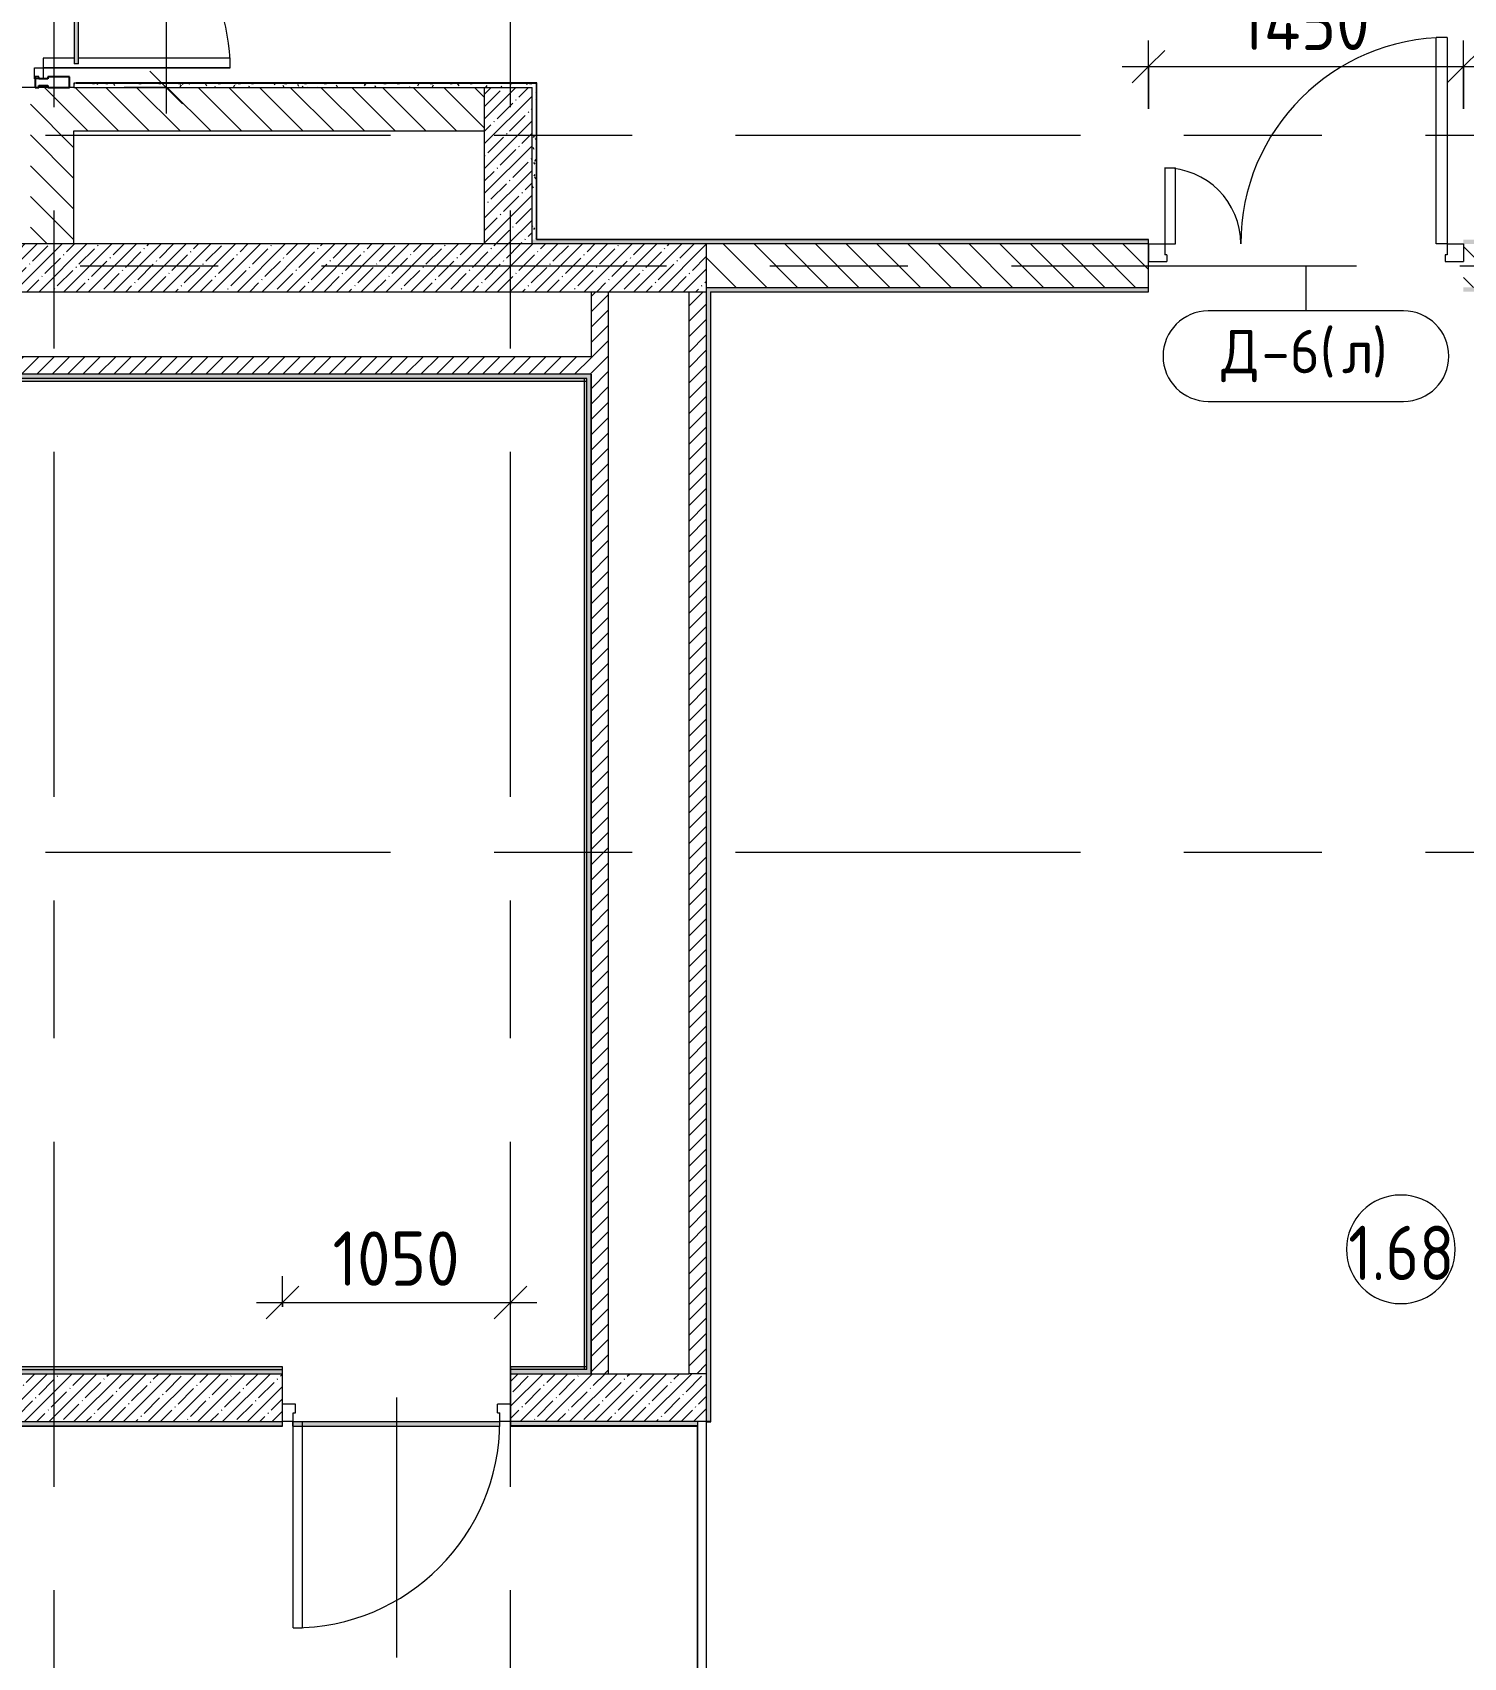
# Model space of a CAD drawing. Header units: millimetres. Extents: x 81459 to 274965, y -8553 to 29000.
# Drawn here: x 98510 to 105095, y 4094 to 11573 of the extents above; entities that cross this region are included whole.
import ezdxf

# ---------------------------------------------------------------- set-up
doc = ezdxf.new("R2010")
doc.units = ezdxf.units.MM
doc.linetypes.add('Осевая', pattern=[3175, 635, -476.25, 1587.5, -476.25])
for name, color, linetype, lineweight in [('A-ANNO-DIMS', 7, 'Continuous', 9), ('A-ANNO-DIMS-100', 7, 'Continuous', 9), ('A-AREA-IDEN', 7, 'Continuous', 9), ('A-DETL-GENF', 7, 'Continuous', 9), ('A-DOOR-IDEN', 7, 'Continuous', 9), ('A-GLAZ-CWMG', 7, 'Continuous', 9), ('A-GLAZ-CWMG-1', 7, 'Continuous', 25), ('A-WALL', 7, 'Continuous', 9), ('I-WALL', 7, 'Continuous', 9), ('Ограждение', 7, 'Continuous', 9), ('Оси-2', 7, 'Осевая', 9), ('Поручни', 7, 'Continuous', 9)]:
    doc.layers.add(name, color=color, linetype=linetype, lineweight=lineweight)
for name, color, linetype, lineweight, true_color in [('A-DOOR-1', 1, 'Continuous', 9, 0xff0000), ('A-DOOR-2', 1, 'Continuous', 13, 0xff0000), ('A-DOOR-FRAM-1', 1, 'Continuous', 13, 0xff0000), ('A-WALL-1', 7, 'Continuous', 9, 0x3c3c3c), ('A-WALL-FNSH-1', 7, 'Continuous', 9, 0x3c3c3c)]:
    doc.layers.add(name, color=color, linetype=linetype, lineweight=lineweight, true_color=true_color)
doc.styles.add('GOST Common', font='GOST_Common.ttf', dxfattribs={"height": 200})
doc.styles.add('GOST Common_1', font='GOST_Common.ttf', dxfattribs={"width": 0.9, "height": 250})
doc.styles.add('ISOCPEUR', font='isocpeur.ttf', dxfattribs={"width": 0.9, "height": 250})
doc.dimstyles.new('ISO-2_5_0_9К_БОЛЬШОЙ', dxfattribs={"dimscale": 304.8, "dimtxt": 248.995294, "dimasz": 0.492126, "dimexe": 0.393701, "dimexo": 0.984252, "dimgap": 0, "dimtad": 1, "dimdec": 0, "dimrnd": 10, "dimzin": 0, "dimdsep": 46, "dimtxsty": 'ISOCPEUR', "dimblk1": 'OBLIQUE', "dimblk2": 'OBLIQUE', "dimsah": 1, "dimcen": 0.09, "dimdle": 0.393701, "dimazin": 0, "dimtfac": 1, "dimtdec": 4, "dimtix": 1, "dimtmove": 0, "dimatfit": 3, "dimfxl": 1, "dimtvp": 1, "dimtolj": 1, "dimtzin": 0, "dimarcsym": 2})
pattern_1 = [(45, (0, 0), (-35.35534, 35.35534), [])]
pattern_2 = [(135, (0, 0), (-70.71068, -70.71068), [])]
pattern_3 = [(45, (0, 0), (-57.024626, 57.024626), []), (45, (57.025, 0), (-57.024626, 57.024626), [100.806, -20.161, 3.353, -16.808])]
pattern_4 = [(0, (0, 0), (121.92, 30.48), [10.058, -81.382, 10.058, -81.382, -487.68]), (0, (0, 0), (121.92, 30.48), [-182.88, 10.058, -172.822, 10.058, -81.382, -213.36]), (0, (0, 0), (121.92, 30.48), [-457.2, 10.058, -50.902, 10.058, -142.342]), (120, (45.72, 15.24), (-87.356454, 90.345817), [10.058, -81.382, 10.058, -81.382, -487.68]), (120, (45.72, 15.24), (-87.356454, 90.345817), [-182.88, 10.058, -172.822, 10.058, -81.382, -213.36]), (120, (45.72, 15.24), (-87.356454, 90.345817), [-457.2, 10.058, -50.902, 10.058, -142.342]), (240, (60.96, 76.2), (-34.563546, -120.825817), [10.058, -81.382, 10.058, -81.382, -487.68]), (240, (60.96, 76.2), (-34.563546, -120.825817), [-182.88, 10.058, -172.822, 10.058, -81.382, -213.36]), (240, (60.96, 76.2), (-34.563546, -120.825817), [-457.2, 10.058, -50.902, 10.058, -142.342])]

# ---------------------------------------------------------------- blocks, each defined once
blk = doc.blocks.new('110_Дверь_СКБ_1Ст_Внутренняя1 - Д-7а_л__950x2100h_Туалет-32220591-План заполнения и маркировки дверных проемов 1 этажа в осях 23_1-33')
at = {"layer": 'A-DOOR-1'}
blk.add_arc((487.5, 110), 950, 90, 180, dxfattribs=at)
at = {"layer": 'A-DOOR-2'}
for p, q in [((487.5, 1060), (447.5, 1060)), ((447.5, 110), (447.5, 1060)), ((487.5, 1060), (487.5, 110)), ((487.5, 110), (447.5, 110))]:
    blk.add_line(p, q, dxfattribs=at)
at = {"layer": 'A-DOOR-FRAM-1'}
for p, q in [((-512.5, 110), (-512.5, 30)), ((-512.5, 110), (-462.5, 110)), ((-462.5, 110), (-462.5, 70)), ((487.5, 110), (487.5, 70)), ((487.5, 110), (537.5, 110)), ((537.5, 110), (537.5, 30)), ((-512.5, 30), (-452.5, 30)), ((-452.5, 70), (-462.5, 70)), ((-452.5, 70), (-452.5, 30)), ((477.5, 70), (477.5, 30)), ((487.5, 70), (477.5, 70)), ((477.5, 30), (537.5, 30))]:
    blk.add_line(p, q, dxfattribs=at)
blk = doc.blocks.new('110_Дверь_СКБ_2Ст - Д-6_л__ ДОО_Дв_1450x2100h_Дверь из раздевальной в коридор-25835678-План заполнения и маркировки дверных проемов 1 этажа в осях 23_1-33')
at = {"layer": 'A-DOOR-1'}
for centre, radius, start, end in [((662.5, 100), 950, 90, 180), ((-637.5, 100), 350, 360, 90)]:
    blk.add_arc(centre, radius, start, end, dxfattribs=at)
at = {"layer": 'A-DOOR-2'}
for p, q in [((662.5, 1050), (612.5, 1050)), ((612.5, 100), (612.5, 1050)), ((662.5, 1050), (662.5, 100)), ((-637.5, 450), (-587.5, 450)), ((-637.5, 450), (-637.5, 100)), ((-587.5, 100), (-587.5, 450)), ((-637.5, 100), (-587.5, 100)), ((662.5, 100), (612.5, 100))]:
    blk.add_line(p, q, dxfattribs=at)
at = {"layer": 'A-DOOR-FRAM-1'}
for p, q in [((-712.5, 100), (-712.5, 20)), ((-712.5, 100), (-637.5, 100)), ((-637.5, 100), (-637.5, 50)), ((662.5, 100), (662.5, 50)), ((662.5, 100), (737.5, 100)), ((737.5, 100), (737.5, 20)), ((-712.5, 20), (-627.5, 20)), ((-627.5, 50), (-637.5, 50)), ((-627.5, 50), (-627.5, 20)), ((652.5, 50), (652.5, 20)), ((662.5, 50), (652.5, 50)), ((652.5, 20), (737.5, 20))]:
    blk.add_line(p, q, dxfattribs=at)
blk = doc.blocks.new('Дверь_Витражная_остекление_ - ВВ-7 остекление-32349468-План заполнения и маркировки дверных проемов 1 этажа в осях 23_1-33')
at = {"layer": 'A-DETL-GENF'}
for p, q in [((-815, -20), (-860, -20)), ((-860, -20), (-860, -880)), ((-815, -162.6), (-815, -20)), ((865, -20), (865, -162.6)), ((910, -162.6), (910, -140)), ((-815, -880), (-815, -182.6)), ((865, -182.6), (865, -880)), ((910, -880), (910, -182.6)), ((-860, -880), (-815, -880)), ((865, -880), (910, -880))]:
    blk.add_line(p, q, dxfattribs=at)
at = {"layer": 'A-DOOR-1'}
for p, q in [((-860, -880), (-860, -20)), ((860, -162.6), (860, -20)), ((860, -880), (860, -182.6))]:
    blk.add_line(p, q, dxfattribs=at)
for centre, start, end in [((-860, -20), 350.4402, 0), ((860, -20), 180, 189.5598), ((-860, -20), 270, 349.07542), ((860, -20), 190.92458, 270)]:
    blk.add_arc(centre, 860, start, end, dxfattribs=at)
at = {"layer": 'A-DOOR-2'}
for p, q in [((-910, 20), (-860, 20)), ((-910, -20), (-910, 20)), ((-860, 20), (-860, -20)), ((860, 20), (910, 20)), ((860, -20), (860, 20)), ((910, 20), (910, -20)), ((-860, -20), (-910, -20)), ((910, -20), (860, -20))]:
    blk.add_line(p, q, dxfattribs=at)
blk = doc.blocks.new('Прямоугольный импост - Импост структурный с накладкой - 160мм Темный-32310142-План заполнения и маркировки дверных проемов 1 этажа в осях 23_1-33')
at = {"layer": 'A-GLAZ-CWMG-1'}
for p, q in [((-50, 0), (-50, 17)), ((-50, 17), (0, 17)), ((-40, 0), (-50, 0)), ((-40, -40), (-40, 0)), ((0, 0), (-10, 0)), ((-10, 0), (-10, -40)), ((0, 17), (0, 0)), ((-50, -140), (-50, -40)), ((-50, -40), (-40, -40)), ((-10, -40), (0, -40)), ((0, -40), (0, -140)), ((0, -140), (-50, -140))]:
    blk.add_line(p, q, dxfattribs=at)
blk = doc.blocks.new('Ограждение - Ограждение-33050413-План заполнения и маркировки дверных проемов 1 этажа в осях 23_1-33')
at = {"layer": 'Ограждение'}
blk.add_hatch(color=256, dxfattribs=at).paths.add_polyline_path([(100658.5, 5158.6), (100658.5, 5178.6), (99708.5, 5178.6), (99708.5, 5158.6), (100522.1, 5158.6)])
at = {"layer": 'Поручни'}
for p, q in [((99708.5, 5158.6), (99708.5, 5178.6)), ((100658.5, 5178.6), (99708.5, 5178.6)), ((100658.5, 5178.6), (100658.5, 5158.6)), ((99708.5, 5158.6), (100658.5, 5158.6))]:
    blk.add_line(p, q, dxfattribs=at)
blk = doc.blocks.new('Ограждение - Ограждение-33123415-План заполнения и маркировки дверных проемов 1 этажа в осях 23_1-33')
at = {"layer": 'Ограждение'}
blk.add_hatch(color=256, dxfattribs=at).paths.add_polyline_path([(98722.2, 11429.5), (98722.2, 13209.5), (98702.2, 13209.5), (98702.2, 11429.5)])
at = {"layer": 'Поручни'}
for p, q in [((98702.2, 13209.5), (98722.2, 13209.5)), ((98702.2, 13209.5), (98702.2, 11429.5)), ((98722.2, 11429.5), (98722.2, 13209.5)), ((98722.2, 11429.5), (98702.2, 11429.5))]:
    blk.add_line(p, q, dxfattribs=at)
blk = doc.blocks.new('М_двери - Типоразмер_рамка-25223575-План заполнения и маркировки дверных проемов 1 этажа в осях 23_1-33')
at = {"layer": 'A-DOOR-IDEN'}
for p, q in [((4.496, 2.08), (-4.496, 2.08)), ((-4.496, -2.08), (4.496, -2.08))]:
    blk.add_line(p, q, dxfattribs=at)
for centre, start, end in [((-4.496, 0), 90, 270), ((4.496, 0), 270, 90)]:
    blk.add_arc(centre, 2.08, start, end, dxfattribs=at)
blk = doc.blocks.new('Марка_Помещения - Номер-25198446-План заполнения и маркировки дверных проемов 1 этажа в осях 23_1-33')
at = {"layer": 'A-AREA-IDEN'}
for start, end in [(360, 180), (180, 360)]:
    blk.add_arc((0, 0), 2.5, start, end, dxfattribs=at)
blk = doc.blocks.new('DIMBLOCK43-План заполнения и маркировки дверных проемов 1 этажа в осях 23_1-33')
at = {"layer": 'A-ANNO-DIMS-100'}
for p, q in [((99660, 5708), (99660, 5848.3)), ((100710, 5720), (100710, 5848.3)), ((99540, 5728.3), (100830, 5728.3)), ((99660, 5728.3), (99660, 5708)), ((100710, 5728.3), (100710, 5720))]:
    blk.add_line(p, q, dxfattribs=at)
at = {"layer": 'A-ANNO-DIMS-100', "lineweight": 20}
for p, q in [((99660, 5728.3), (99735, 5803.3)), ((100710, 5728.3), (100785, 5803.3)), ((99660, 5728.3), (99585, 5653.3)), ((100710, 5728.3), (100635, 5653.3))]:
    blk.add_line(p, q, dxfattribs=at)
at = {"layer": 'A-ANNO-DIMS-100', "color": 0, "insert": (99890.5, 6054.9), "char_height": 250, "width": 706.764, "attachment_point": 1, "line_spacing_factor": 1.149209, "style": 'ISOCPEUR'}
blk.add_mtext('1050', dxfattribs=at)
blk = doc.blocks.new('_Oblique')
at = {"color": 0, "linetype": 'ByBlock', "lineweight": -2}
blk.add_line((-0.5, -0.5), (0.5, 0.5), dxfattribs=at)
blk = doc.blocks.new('DIMBLOCK57-План заполнения и маркировки дверных проемов 1 этажа в осях 23_1-33')
at = {"layer": 'A-ANNO-DIMS-100'}
for p, q in [((103645, 11222.1), (103645, 11536.1)), ((105095, 11222.1), (105095, 11536.1)), ((103525, 11416.1), (105215, 11416.1)), ((103645, 11416.1), (103645, 11222.1)), ((105095, 11416.1), (105095, 11222.1))]:
    blk.add_line(p, q, dxfattribs=at)
at = {"layer": 'A-ANNO-DIMS-100', "lineweight": 20}
for p, q in [((103645, 11416.1), (103720, 11491.1)), ((105095, 11416.1), (105170, 11491.1)), ((103645, 11416.1), (103570, 11341.1)), ((105095, 11416.1), (105020, 11341.1))]:
    blk.add_line(p, q, dxfattribs=at)
at = {"layer": 'A-ANNO-DIMS-100', "color": 0, "insert": (104063.5, 11742.7), "char_height": 250, "width": 735.494, "attachment_point": 1, "line_spacing_factor": 1.149209, "style": 'ISOCPEUR'}
blk.add_mtext('1450', dxfattribs=at)
blk = doc.blocks.new('DIMBLOCK60-План заполнения и маркировки дверных проемов 1 этажа в осях 23_1-33')
at = {"layer": 'A-ANNO-DIMS-100'}
for p, q in [((99125.1, 13340), (99125.1, 11200)), ((99339.6, 13220), (99005.1, 13220)), ((99125.1, 13220), (99339.6, 13220)), ((98931.2, 11320), (99245.1, 11320)), ((99125.1, 11320), (98931.2, 11320))]:
    blk.add_line(p, q, dxfattribs=at)
at = {"layer": 'A-ANNO-DIMS-100', "lineweight": 20}
for p, q in [((99125.1, 13220), (99050.1, 13295)), ((99125.1, 13220), (99200.1, 13145)), ((99125.1, 11320), (99050.1, 11395)), ((99125.1, 11320), (99200.1, 11245))]:
    blk.add_line(p, q, dxfattribs=at)
at = {"layer": 'A-ANNO-DIMS-100', "color": 0, "insert": (98798.5, 11975.5), "char_height": 250, "width": 706.764, "attachment_point": 1, "rotation": 90, "line_spacing_factor": 1.149209, "style": 'ISOCPEUR'}
blk.add_mtext('1900', dxfattribs=at)

msp = doc.modelspace()

# ---------------------------------------------------------------- hatches: boundary and pattern name
at = {"layer": 'I-WALL'}
h = msp.add_hatch(dxfattribs=at)
h.set_pattern_fill('FP_4', color=256, style=0, pattern_type=2)
h.set_pattern_definition(pattern_2)
h.paths.add_polyline_path([(98500, 10600), (98700, 10600), (98700, 11320), (98500, 11320), (98500, 11120)])
h.paths.add_polyline_path([(98700, 13220), (98700, 13400), (98500, 13400), (98500, 13220)])
h = msp.add_hatch(dxfattribs=at)
h.set_pattern_fill('FP_31', color=256, style=0, pattern_type=2)
h.set_pattern_definition(pattern_4)
h.paths.add_polyline_path([(100809, 11320), (100809, 11340), (98700, 11340), (98700, 11320), (100522.1, 11320)])
h = msp.add_hatch(dxfattribs=at)
h.set_pattern_fill('FP_4', color=256, style=0, pattern_type=2)
h.set_pattern_definition(pattern_2)
h.paths.add_polyline_path([(100589, 11120), (100589, 11320), (98700, 11320), (98700, 11120), (100522.1, 11120)])
h = msp.add_hatch(dxfattribs=at)
h.set_pattern_fill('FP_2', color=256, style=0, pattern_type=2)
h.set_pattern_definition(pattern_3)
h.paths.add_polyline_path([(100809, 10600), (100809, 11320), (100589, 11320), (100589, 10600)])
h = msp.add_hatch(dxfattribs=at)
h.set_pattern_fill('FP_31', color=256, style=0, pattern_type=2)
h.set_pattern_definition(pattern_4)
h.paths.add_polyline_path([(100829, 10620), (100829, 11340), (100809, 11340), (100809, 10620)])
h = msp.add_hatch(dxfattribs=at)
h.set_pattern_fill('FP_4', color=256, style=0, pattern_type=2)
h.set_pattern_definition(pattern_2)
h.paths.add_polyline_path([(107130, 10400), (107130, 10600), (105095, 10600), (105095, 10400), (105839.1, 10400)])
h.paths.add_polyline_path([(103645, 10400), (103645, 10600), (101610, 10600), (101610, 10400)])
h.paths.add_polyline_path([(94210, 10400), (94210, 10600), (93460, 10600), (93460, 10400)])
h.paths.add_polyline_path([(92030, 10400), (92510, 10400), (92510, 10600), (91385, 10600), (91385, 10400), (91950, 10400)])
h.paths.add_polyline_path([(89985, 10400), (89985, 10600), (89610, 10600), (89610, 10400), (89887.9, 10400)])
h = msp.add_hatch(dxfattribs=at)
h.set_pattern_fill('FP_2', color=256, style=0, pattern_type=2)
h.set_pattern_definition(pattern_3)
h.paths.add_polyline_path([(101610, 10380), (101610, 10600), (94210, 10600), (94210, 10380), (100522.1, 10380)])
h = msp.add_hatch(dxfattribs=at)
h.set_pattern_fill('FP_31', color=256, style=0, pattern_type=2)
h.set_pattern_definition(pattern_4)
h.paths.add_polyline_path([(121190, 10600), (121190, 10620), (111180, 10620), (111180, 10600), (119131.8, 10600)])
h.paths.add_polyline_path([(110230, 10600), (110230, 10620), (109130, 10620), (109130, 10600)])
h.paths.add_polyline_path([(107680, 10600), (107680, 10620), (105095, 10620), (105095, 10600), (105839.1, 10600)])
h.paths.add_polyline_path([(103645, 10600), (103645, 10620), (100809, 10620), (100809, 10600)])
h = msp.add_hatch(dxfattribs=at)
h.set_pattern_fill('FP_31', color=256, style=0, pattern_type=2)
h.set_pattern_definition(pattern_4)
h.paths.add_polyline_path([(101630, 5180), (101630, 10400), (101610, 10400), (101610, 5180)])
h = msp.add_hatch(dxfattribs=at)
h.set_pattern_fill('FP_31', color=256, style=0, pattern_type=2)
h.set_pattern_definition(pattern_4)
h.paths.add_polyline_path([(107110, 10380), (107130, 10380), (107130, 10400), (105095, 10400), (105095, 10380), (105839.1, 10380)])
h.paths.add_polyline_path([(103645, 10380), (103645, 10400), (101630, 10400), (101630, 10380)])
h = msp.add_hatch(dxfattribs=at)
h.set_pattern_fill('FP_3', color=256, style=0, pattern_type=2)
h.set_pattern_definition(pattern_1)
h.paths.add_polyline_path([(101160, 5400), (101160, 10380), (101080, 10380), (101080, 5400)])
h = msp.add_hatch(dxfattribs=at)
h.set_pattern_fill('FP_3', color=256, style=0, pattern_type=2)
h.set_pattern_definition(pattern_1)
h.paths.add_polyline_path([(101610, 5400), (101610, 10380), (101530, 10380), (101530, 5400)])
h = msp.add_hatch(dxfattribs=at)
h.set_pattern_fill('FP_3', color=256, style=0, pattern_type=2)
h.set_pattern_definition(pattern_1)
h.paths.add_polyline_path([(101080, 10000), (101080, 10080), (94290, 10080), (94290, 10000), (100522.1, 10000)])
h = msp.add_hatch(dxfattribs=at)
h.set_pattern_fill('FP_31', color=256, style=0, pattern_type=2)
h.set_pattern_definition(pattern_4)
h.paths.add_polyline_path([(101080, 9980), (101080, 10000), (94310, 10000), (94310, 9980), (101060, 9980)])
for points in [[(101060, 9969), (101060, 9980), (94310, 9980), (94310, 9969), (100522.1, 9969)], [(101060, 5420), (101060, 9980), (101049, 9980), (101049, 5420)]]:
    msp.add_hatch(color=256, dxfattribs=at).paths.add_polyline_path(points)
h = msp.add_hatch(dxfattribs=at)
h.set_pattern_fill('FP_31', color=256, style=0, pattern_type=2)
h.set_pattern_definition(pattern_4)
h.paths.add_polyline_path([(101060, 5420), (101080, 5420), (101080, 9980), (101060, 9980), (101060, 5431)])
h = msp.add_hatch(dxfattribs=at)
h.set_pattern_fill('FP_2', color=256, style=0, pattern_type=2)
h.set_pattern_definition(pattern_3)
h.paths.add_polyline_path([(101570, 5180), (101610, 5180), (101610, 5400), (100710, 5400), (100710, 5180)])
h.paths.add_polyline_path([(99660, 5180), (99660, 5400), (94210, 5400), (94210, 5180), (97863.5, 5180)])
h = msp.add_hatch(dxfattribs=at)
h.set_pattern_fill('FP_31', color=256, style=0, pattern_type=2)
h.set_pattern_definition(pattern_4)
h.paths.add_polyline_path([(101080, 5400), (101080, 5420), (100710, 5420), (100710, 5400)])
h.paths.add_polyline_path([(99660, 5400), (99660, 5420), (97920, 5420), (97920, 5400)])
h = msp.add_hatch(color=256, dxfattribs=at)
h.paths.add_polyline_path([(101060, 5420), (101060, 5431), (100710, 5431), (100710, 5420)])
h.paths.add_polyline_path([(99660, 5420), (99660, 5431), (97951, 5431), (97951, 5420)])
h = msp.add_hatch(dxfattribs=at)
h.set_pattern_fill('FP_31', color=256, style=0, pattern_type=2)
h.set_pattern_definition(pattern_4)
h.paths.add_polyline_path([(101569, 5160), (101570, 5160), (101570, 5180), (100710, 5180), (100710, 5160)])
h.paths.add_polyline_path([(99660, 5160), (99660, 5180), (94210, 5180), (94210, 5160), (97863.5, 5160)])

# ---------------------------------------------------------------- linework, layer by layer
at = {"layer": 'A-DOOR-IDEN'}
for p, q in [((104370, 10500), (104370, 10291.6)), ((100185, 5290), (100184.2, 4093.8))]:
    msp.add_line(p, q, dxfattribs=at)
at = {"layer": 'A-WALL'}
for p, q in [((100829, 10620), (100829, 11340)), ((100829, 10620), (103645, 10620)), ((101630, 10380), (103645, 10380)), ((101060, 9980), (94310, 9980)), ((101060, 5420), (101060, 9980)), ((97940, 5420), (99660, 5420)), ((101610, 5400), (101530, 5400)), ((101570, 5180), (101570, 2925)), ((101610, 5180), (101610, 2925)), ((101611, 5180), (101611, 5179)), ((101570, 5160), (100710, 5160))]:
    msp.add_line(p, q, dxfattribs=at)
at = {"layer": 'A-WALL-1'}
for p, q in [((98700, 11320), (97419, 11320)), ((98710, 11340), (98700, 11340)), ((98700, 11340), (98700, 11320)), ((98700, 11320), (100809, 11320)), ((100589, 11320), (100589, 10600)), ((100809, 10600), (100809, 11320)), ((98700, 10600), (98700, 11120)), ((98700, 11120), (100589, 11120)), ((103645, 10600), (93460, 10600)), ((101610, 10600), (101610, 5180)), ((103645, 10380), (103645, 10620)), ((101610, 10400), (103645, 10400)), ((94210, 10380), (101610, 10380)), ((101080, 10380), (101080, 10080)), ((101160, 5400), (101160, 10380)), ((101530, 10380), (101530, 5400)), ((101630, 10379), (101630, 10380)), ((101080, 10080), (94290, 10080)), ((101080, 10000), (94290, 10000)), ((101080, 10000), (101080, 5400)), ((101080, 5400), (101080, 10000)), ((94210, 5400), (99660, 5400)), ((99660, 5160), (99660, 5420)), ((100710, 5420), (100710, 5160)), ((101060, 5420), (100710, 5420)), ((100710, 5400), (101530, 5400)), ((94210, 5180), (99660, 5180)), ((101631, 5180), (100710, 5180)), ((94190, 5160), (99660, 5160))]:
    msp.add_line(p, q, dxfattribs=at)
at = {"layer": 'A-WALL-FNSH-1'}
for p, q in [((100830, 11341), (98710, 11341)), ((98710, 11341), (98710, 11340)), ((98710, 11340), (100829, 11340)), ((100830, 10621), (100830, 11341)), ((103645, 10621), (100830, 10621)), ((103645, 10620), (103645, 10621)), ((101630, 10379), (101630, 5180)), ((101631, 10379), (103645, 10379)), ((101631, 5179), (101631, 10379)), ((103645, 10379), (103645, 10380)), ((94310, 9969), (101060, 9969)), ((101049, 9980), (101049, 5420)), ((99660, 5431), (97951, 5431)), ((99660, 5420), (99660, 5431)), ((101060, 5431), (100710, 5431)), ((100710, 5431), (100710, 5420)), ((101611, 2925), (101611, 5179)), ((101611, 5179), (101631, 5179)), ((94189, 5159), (99660, 5159)), ((99660, 5159), (99660, 5160)), ((100710, 5160), (100710, 5159)), ((100710, 5159), (101569, 5159)), ((101569, 5159), (101569, 2925))]:
    msp.add_line(p, q, dxfattribs=at)
at = {"layer": 'Оси-2'}
for p, q in [((100710, 593.7), (100710, 19528.3)), ((98610, 593.7), (98610, 19415.1)), ((84758.6, 11100), (120319, 11100)), ((86028.6, 10500), (120319, 10500)), ((84758.6, 7800), (122760, 7800))]:
    msp.add_line(p, q, dxfattribs=at)

# ---------------------------------------------------------------- block references
at = {"layer": 'A-AREA-IDEN', "xscale": 99.99999999999993, "yscale": 99.99999999999993, "zscale": 99.99999999999993}
msp.add_blockref('Марка_Помещения - Номер-25198446-План заполнения и маркировки дверных проемов 1 этажа в осях 23_1-33', (104806.7, 5972.5), dxfattribs=at)
at = {"layer": 'A-DOOR-1'}
for name, p, rotation in [('Дверь_Витражная_остекление_ - ВВ-7 остекление-32349468-План заполнения и маркировки дверных проемов 1 этажа в осях 23_1-33', (98539.6, 12270), 89.99999999999993), ('110_Дверь_СКБ_1Ст_Внутренняя1 - Д-7а_л__950x2100h_Туалет-32220591-План заполнения и маркировки дверных проемов 1 этажа в осях 23_1-33', (100197.5, 5290), 180)]:
    msp.add_blockref(name, p, dxfattribs=dict(at, rotation=rotation))
msp.add_blockref('110_Дверь_СКБ_2Ст - Д-6_л__ ДОО_Дв_1450x2100h_Дверь из раздевальной в коридор-25835678-План заполнения и маркировки дверных проемов 1 этажа в осях 23_1-33', (104357.5, 10500), dxfattribs=at)
at = {"layer": 'A-DOOR-IDEN', "xscale": 99.99999999999993, "yscale": 99.99999999999993, "zscale": 99.99999999999993}
msp.add_blockref('М_двери - Типоразмер_рамка-25223575-План заполнения и маркировки дверных проемов 1 этажа в осях 23_1-33', (104370, 10083.6), dxfattribs=at)
at = {"layer": 'A-GLAZ-CWMG', "extrusion": (0, 0, -1), "rotation": 270.0000000000001}
msp.add_blockref('Прямоугольный импост - Импост структурный с накладкой - 160мм Темный-32310142-План заполнения и маркировки дверных проемов 1 этажа в осях 23_1-33', (-98539.6, 11320), dxfattribs=at)
at = {"layer": 'Поручни'}
for name in ['Ограждение - Ограждение-33123415-План заполнения и маркировки дверных проемов 1 этажа в осях 23_1-33', 'Ограждение - Ограждение-33050413-План заполнения и маркировки дверных проемов 1 этажа в осях 23_1-33']:
    msp.add_blockref(name, (0, 0), dxfattribs=at)

# ---------------------------------------------------------------- texts
at = {"layer": 'A-AREA-IDEN', "insert": (104564.8, 6081), "char_height": 250, "width": 606.076, "attachment_point": 1, "style": 'GOST Common_1'}
msp.add_mtext('1.68', dxfattribs=at)
at = {"layer": 'A-DOOR-IDEN', "char_height": 200, "attachment_point": 1, "style": 'GOST Common'}
for s, insert, width in [('\\fGOST Common|b0|i0|c204|p34|;Д', (103980.3, 10204.8), 224.472), ('-6(', (104165.5, 10204.8), 448.945), ('\\fGOST Common|b0|i0|c204|p34|;)', (104674.8, 10204.8), 96.202), ('\\fGOST Common|b0|i0|c204|p34|;л', (104535.9, 10204.8), 168.354)]:
    msp.add_mtext(s, dxfattribs=dict(at, insert=insert, width=width))

# ---------------------------------------------------------------- dimensions: what is measured, and where the dimension line sits
at = {"layer": 'A-ANNO-DIMS'}
dim = msp.add_linear_dim(base=(99125.1, 11320), p1=(99039.6, 13220), p2=(99231.2, 11320), angle=90, dimstyle='ISO-2_5_0_9К_БОЛЬШОЙ', override={"dimpost": '<>', "dimfxl": 1909.637629}, dxfattribs=at)
dim.commit()
dim.dimension.update_dxf_attribs({"geometry": 'DIMBLOCK60-План заполнения и маркировки дверных проемов 1 этажа в осях 23_1-33', "text_midpoint": (99000.1, 12270)})
for base, p1, p2, override, picture, middle in [((105095, 11416.1), (103645, 11522.1), (105095, 11522.1), {"dimpost": '<>', "dimfxl": 1450}, 'DIMBLOCK57-План заполнения и маркировки дверных проемов 1 этажа в осях 23_1-33', (104370, 11541.1)), ((100710, 5728.3), (99660, 5408), (100710, 5420), {"dimpost": '<>', "dimfxl": 1050.068569}, 'DIMBLOCK43-План заполнения и маркировки дверных проемов 1 этажа в осях 23_1-33', (100185, 5853.3))]:
    dim = msp.add_linear_dim(base=base, p1=p1, p2=p2, dimstyle='ISO-2_5_0_9К_БОЛЬШОЙ', override=override, dxfattribs=at)
    dim.commit()
    dim.dimension.update_dxf_attribs({"geometry": picture, "text_midpoint": middle})

doc.saveas('drawing.dxf')
